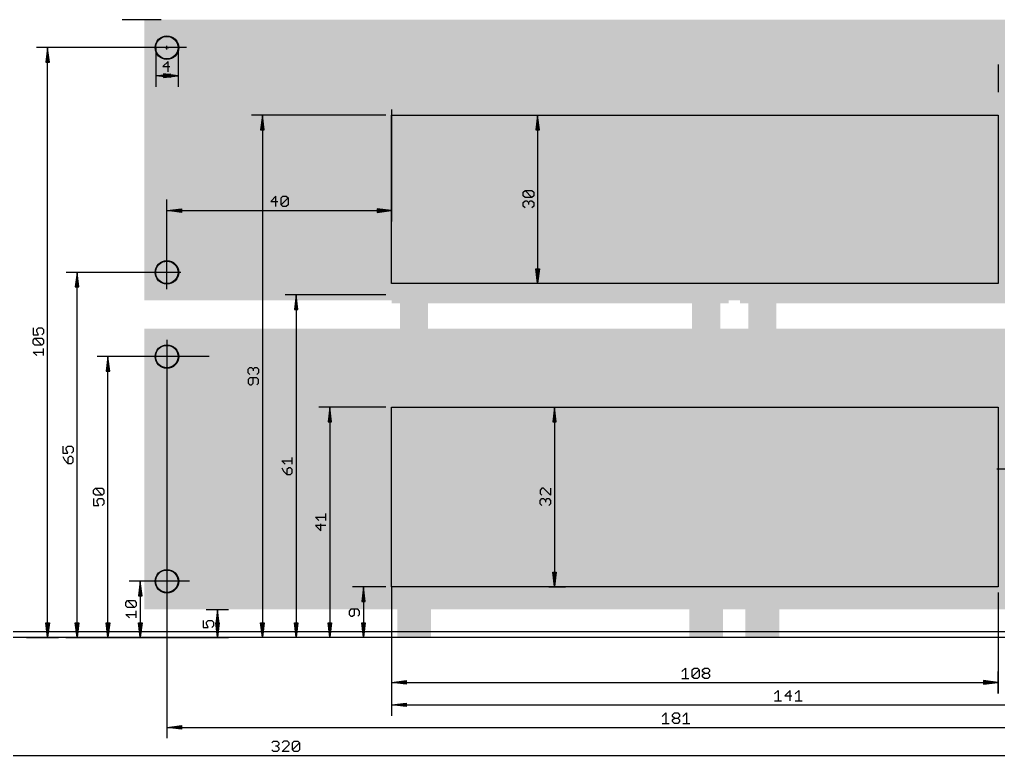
# Model space of a CAD drawing. Extents: x -370 to 390, y -331 to 219.
# Drawn here: x 112.8 to 287, y -21 to 110 of the extents above; entities that cross this region are included whole.
import ezdxf

# ---------------------------------------------------------------- set-up
doc = ezdxf.new("R2010")
doc.units = 0
for name, color, linetype in [('109', 82, 'CONTINUOUS'), ('110', 2, 'CONTINUOUS'), ('111', 253, 'CONTINUOUS'), ('20', 4, 'CONTINUOUS'), ('29', 2, 'CONTINUOUS'), ('30', 253, 'CONTINUOUS'), ('47', 2, 'CONTINUOUS')]:
    doc.layers.add(name, color=color, linetype=linetype)

# ---------------------------------------------------------------- blocks, each defined once
blk = doc.blocks.new('RECT')
blk.add_solid([(-0.5, -0.5), (0.5, -0.5), (-0.5, 0.5), (0.5, 0.5)])

msp = doc.modelspace()

# ---------------------------------------------------------------- linework, layer by layer
at = {"layer": '20'}
for p, q in [((179, 63), (179, 93)), ((179, 93), (287, 93)), ((287, 93), (287, 63)), ((287, 63), (179, 63)), ((179, 9), (179, 41)), ((179, 41), (287, 41)), ((287, 41), (287, 9)), ((287, 9), (179, 9)), ((317, 1), (3, 1)), ((317, 0), (3, 0))]:
    msp.add_line(p, q, dxfattribs=at)
for centre in [(139, 105), (139, 65), (139, 50), (139, 10)]:
    msp.add_circle(centre, 2, dxfattribs=at)
at = {"layer": '29'}
for centre in [(139, 105), (139, 65), (139, 50), (139, 10)]:
    msp.add_circle(centre, 2.1016, dxfattribs=at)
at = {"layer": '30'}
for centre in [(139, 105), (139, 65), (139, 50), (139, 10)]:
    msp.add_circle(centre, 2.1016, dxfattribs=at)
at = {"layer": '47'}
for p, q in [((131, 110), (137.95, 110)), ((142.5, 105), (115.8, 105)), ((117.75, 104.935), (117.4308, 102.4)), ((117.75, 104.935), (117.49, 102.4)), ((117.75, 104.935), (117.62, 102.4)), ((117.75, 0.065), (117.75, 104.935)), ((118.0692, 102.4), (117.75, 104.935)), ((117.88, 102.4), (117.75, 104.935)), ((118.01, 102.4), (117.75, 104.935)), ((137, 105), (137, 98.05)), ((138.6808, 105), (139.3192, 105)), ((139, 104.6808), (139, 105.3192)), ((141, 105), (141, 98.05)), ((117.4308, 102.4), (118.0692, 102.4)), ((139.2064, 102.5554), (138.2818, 101.6308)), ((138.2818, 101.6308), (139.5146, 101.6308)), ((139.2064, 100.7062), (139.2064, 102.5554)), ((287, 102), (287, 97.05)), ((137.065, 100), (139.6, 100.3192)), ((137.065, 100), (139.6, 100.26)), ((137.065, 100), (139.6, 100.13)), ((140.935, 100), (137.065, 100)), ((139.6, 99.6808), (137.065, 100)), ((139.6, 99.87), (137.065, 100)), ((139.6, 99.74), (137.065, 100)), ((140.935, 100), (138.4, 100.3192)), ((138.4, 100.3192), (138.4, 99.6808)), ((140.935, 100), (138.4, 100.26)), ((140.935, 100), (138.4, 100.13)), ((138.4, 99.6808), (140.935, 100)), ((138.4, 99.87), (140.935, 100)), ((138.4, 99.74), (140.935, 100)), ((139.6, 100.3192), (139.6, 99.6808)), ((178, 93), (154.05, 93)), ((156, 92.935), (155.6808, 90.4)), ((156, 92.935), (155.74, 90.4)), ((156, 92.935), (155.87, 90.4)), ((156, 92.935), (156, 0.065)), ((156.3192, 90.4), (156, 92.935)), ((156.13, 90.4), (156, 92.935)), ((156.26, 90.4), (156, 92.935)), ((179, 94), (179, 74.05)), ((199, 93), (206.95, 93)), ((205, 92.935), (204.6808, 90.4)), ((205, 92.935), (204.74, 90.4)), ((205, 92.935), (204.87, 90.4)), ((205, 92.935), (205, 63.065)), ((205.3192, 90.4), (205, 92.935)), ((205.13, 90.4), (205, 92.935)), ((205.26, 90.4), (205, 92.935)), ((155.6808, 90.4), (156.3192, 90.4)), ((204.6808, 90.4), (205.3192, 90.4)), ((158.4075, 78.5554), (157.4829, 77.6308)), ((158.4075, 76.7062), (158.4075, 78.5554)), ((159.3245, 78.2472), (159.6327, 78.5554)), ((159.6327, 78.5554), (160.2491, 78.5554)), ((160.2491, 78.5554), (160.5573, 78.2472)), ((202.4446, 79.2491), (202.7528, 79.5573)), ((202.4446, 78.6327), (202.4446, 79.2491)), ((202.7528, 78.3245), (202.4446, 78.6327)), ((202.7528, 79.5573), (203.9856, 79.5573)), ((203.9856, 78.3245), (202.7528, 79.5573)), ((203.9856, 79.5573), (204.2938, 79.2491)), ((204.2938, 78.6327), (203.9856, 78.3245)), ((204.2938, 79.2491), (204.2938, 78.6327)), ((139, 62), (139, 77.95)), ((157.4829, 77.6308), (158.7157, 77.6308)), ((159.3245, 77.0144), (159.3245, 78.2472)), ((159.3245, 77.0144), (160.5573, 78.2472)), ((159.6327, 76.7062), (159.3245, 77.0144)), ((160.2491, 76.7062), (159.6327, 76.7062)), ((160.5573, 77.0144), (160.2491, 76.7062)), ((160.5573, 78.2472), (160.5573, 77.0144)), ((202.4446, 77.4075), (202.7528, 77.7157)), ((202.4446, 76.7911), (202.4446, 77.4075)), ((202.7528, 76.4829), (202.4446, 76.7911)), ((203.9856, 78.3245), (202.7528, 78.3245)), ((202.7528, 77.7157), (203.061, 77.7157)), ((203.061, 77.7157), (203.3692, 77.4075)), ((203.3692, 77.4075), (203.6774, 77.7157)), ((203.3692, 77.4075), (203.3692, 77.0993)), ((203.6774, 77.7157), (203.9856, 77.7157)), ((203.9856, 77.7157), (204.2938, 77.4075)), ((204.2938, 76.7911), (203.9856, 76.4829)), ((204.2938, 77.4075), (204.2938, 76.7911)), ((139.065, 76), (141.6, 76.3192)), ((139.065, 76), (141.6, 76.26)), ((139.065, 76), (141.6, 76.13)), ((139.065, 76), (178.935, 76)), ((141.6, 75.6808), (139.065, 76)), ((141.6, 75.87), (139.065, 76)), ((141.6, 75.74), (139.065, 76)), ((141.6, 76.3192), (141.6, 75.6808)), ((178.935, 76), (176.4, 76.3192)), ((176.4, 76.3192), (176.4, 75.6808)), ((178.935, 76), (176.4, 76.26)), ((178.935, 76), (176.4, 76.13)), ((176.4, 75.6808), (178.935, 76)), ((176.4, 75.87), (178.935, 76)), ((176.4, 75.74), (178.935, 76)), ((141.5, 65), (121.05, 65)), ((123, 64.935), (122.6808, 62.4)), ((123, 64.935), (122.74, 62.4)), ((123, 64.935), (122.87, 62.4)), ((123, 0.065), (123, 64.935)), ((123.3192, 62.4), (123, 64.935)), ((123.13, 62.4), (123, 64.935)), ((123.26, 62.4), (123, 64.935)), ((205, 63.065), (204.6808, 65.6)), ((204.6808, 65.6), (205.3192, 65.6)), ((205, 63.065), (204.74, 65.6)), ((205, 63.065), (204.87, 65.6)), ((205.3192, 65.6), (205, 63.065)), ((205.13, 65.6), (205, 63.065)), ((205.26, 65.6), (205, 63.065)), ((205, 63), (205, 63)), ((122.6808, 62.4), (123.3192, 62.4)), ((178, 61), (160.05, 61)), ((162, 60.935), (161.6808, 58.4)), ((162, 60.935), (161.74, 58.4)), ((162, 60.935), (161.87, 58.4)), ((162, 60.935), (162, 0.065)), ((162.3192, 58.4), (162, 60.935)), ((162.13, 58.4), (162, 60.935)), ((162.26, 58.4), (162, 60.935)), ((161.6808, 58.4), (162.3192, 58.4)), ((115.1946, 55.1045), (115.1946, 53.8717)), ((115.811, 54.7963), (116.1192, 55.1045)), ((115.811, 54.4881), (115.811, 54.7963)), ((116.1192, 53.8717), (115.811, 54.4881)), ((116.1192, 55.1045), (116.7356, 55.1045)), ((116.7356, 55.1045), (117.0438, 54.7963)), ((117.0438, 54.1799), (116.7356, 53.8717)), ((117.0438, 54.7963), (117.0438, 54.1799)), ((115.1946, 53.8717), (116.1192, 53.8717)), ((115.1946, 52.9547), (115.5028, 53.2629)), ((115.1946, 52.3383), (115.1946, 52.9547)), ((115.5028, 52.0301), (115.1946, 52.3383)), ((115.5028, 53.2629), (116.7356, 53.2629)), ((116.7356, 52.0301), (115.5028, 53.2629)), ((116.7356, 53.2629), (117.0438, 52.9547)), ((117.0438, 52.3383), (116.7356, 52.0301)), ((117.0438, 52.9547), (117.0438, 52.3383)), ((139, 53), (139, -17.95)), ((115.811, 50.1885), (115.1946, 50.8049)), ((115.1946, 50.8049), (117.0438, 50.8049)), ((116.7356, 52.0301), (115.5028, 52.0301)), ((117.0438, 50.1885), (117.0438, 51.4213)), ((146.5, 50), (126.55, 50)), ((128.5, 49.935), (128.1808, 47.4)), ((128.5, 49.935), (128.24, 47.4)), ((128.5, 49.935), (128.37, 47.4)), ((128.5, 0.065), (128.5, 49.935)), ((128.8192, 47.4), (128.5, 49.935)), ((128.63, 47.4), (128.5, 49.935)), ((128.76, 47.4), (128.5, 49.935)), ((128.1808, 47.4), (128.8192, 47.4)), ((153.4446, 47.7491), (153.7528, 48.0573)), ((153.4446, 47.1327), (153.4446, 47.7491)), ((153.7528, 46.8245), (153.4446, 47.1327)), ((153.7528, 48.0573), (154.061, 48.0573)), ((154.061, 48.0573), (154.3692, 47.7491)), ((154.3692, 47.7491), (154.6774, 48.0573)), ((154.3692, 47.7491), (154.3692, 47.4409)), ((154.6774, 48.0573), (154.9856, 48.0573)), ((154.9856, 48.0573), (155.2938, 47.7491)), ((155.2938, 47.1327), (154.9856, 46.8245)), ((155.2938, 47.7491), (155.2938, 47.1327)), ((153.7528, 46.2157), (153.4446, 45.9075)), ((153.4446, 45.9075), (153.4446, 45.2911)), ((154.9856, 46.2157), (153.7528, 46.2157)), ((154.3692, 45.2911), (154.3692, 46.2157)), ((155.2938, 45.9075), (154.9856, 46.2157)), ((155.2938, 45.2911), (155.2938, 45.9075)), ((153.4446, 45.2911), (153.7528, 44.9829)), ((153.7528, 44.9829), (154.061, 44.9829)), ((154.061, 44.9829), (154.3692, 45.2911)), ((154.9856, 44.9829), (155.2938, 45.2911)), ((178, 41), (166.05, 41)), ((168, 40.935), (167.6808, 38.4)), ((168, 40.935), (167.74, 38.4)), ((168, 40.935), (167.87, 38.4)), ((168, 40.935), (168, 0.065)), ((168.3192, 38.4), (168, 40.935)), ((168.13, 38.4), (168, 40.935)), ((168.26, 38.4), (168, 40.935)), ((202, 41), (209.95, 41)), ((208, 40.935), (207.6808, 38.4)), ((208, 40.935), (207.74, 38.4)), ((208, 40.935), (207.87, 38.4)), ((208, 40.935), (208, 9.065)), ((208.3192, 38.4), (208, 40.935)), ((208.13, 38.4), (208, 40.935)), ((208.26, 38.4), (208, 40.935)), ((167.6808, 38.4), (168.3192, 38.4)), ((207.6808, 38.4), (208.3192, 38.4)), ((120.4446, 34.0573), (120.4446, 32.8245)), ((121.061, 33.7491), (121.3692, 34.0573)), ((121.061, 33.4409), (121.061, 33.7491)), ((121.3692, 32.8245), (121.061, 33.4409)), ((121.3692, 34.0573), (121.9856, 34.0573)), ((121.9856, 34.0573), (122.2938, 33.7491)), ((122.2938, 33.1327), (121.9856, 32.8245)), ((122.2938, 33.7491), (122.2938, 33.1327)), ((120.4446, 32.8245), (121.3692, 32.8245)), ((120.4446, 32.2157), (120.7528, 31.5993)), ((120.7528, 31.5993), (121.3692, 30.9829)), ((121.6774, 32.2157), (121.3692, 31.9075)), ((121.3692, 31.9075), (121.3692, 30.9829)), ((121.9856, 32.2157), (121.6774, 32.2157)), ((122.2938, 31.9075), (121.9856, 32.2157)), ((122.2938, 31.2911), (122.2938, 31.9075)), ((160.061, 30.8245), (159.4446, 31.4409)), ((159.4446, 31.4409), (161.2938, 31.4409)), ((161.2938, 30.8245), (161.2938, 32.0573)), ((121.3692, 30.9829), (121.9856, 30.9829)), ((121.9856, 30.9829), (122.2938, 31.2911)), ((159.4446, 30.2157), (159.7528, 29.5993)), ((160.6774, 30.2157), (160.3692, 29.9075)), ((160.3692, 29.9075), (160.3692, 28.9829)), ((160.9856, 30.2157), (160.6774, 30.2157)), ((161.2938, 29.9075), (160.9856, 30.2157)), ((161.2938, 29.2911), (161.2938, 29.9075)), ((286.75, 30), (298.7, 30)), ((159.7528, 29.5993), (160.3692, 28.9829)), ((160.3692, 28.9829), (160.9856, 28.9829)), ((160.9856, 28.9829), (161.2938, 29.2911)), ((125.9446, 26.2491), (126.2528, 26.5573)), ((125.9446, 25.6327), (125.9446, 26.2491)), ((126.2528, 26.5573), (127.4856, 26.5573)), ((127.4856, 25.3245), (126.2528, 26.5573)), ((127.4856, 26.5573), (127.7938, 26.2491)), ((127.7938, 26.2491), (127.7938, 25.6327)), ((205.7528, 26.5573), (205.4446, 26.2491)), ((205.4446, 26.2491), (205.4446, 25.6327)), ((206.061, 26.5573), (205.7528, 26.5573)), ((207.2938, 25.3245), (206.061, 26.5573)), ((207.2938, 26.5573), (207.2938, 25.3245)), ((126.2528, 25.3245), (125.9446, 25.6327)), ((125.9446, 24.7157), (125.9446, 23.4829)), ((127.4856, 25.3245), (126.2528, 25.3245)), ((126.561, 24.4075), (126.8692, 24.7157)), ((126.561, 24.0993), (126.561, 24.4075)), ((126.8692, 24.7157), (127.4856, 24.7157)), ((127.7938, 25.6327), (127.4856, 25.3245)), ((127.4856, 24.7157), (127.7938, 24.4075)), ((127.7938, 24.4075), (127.7938, 23.7911)), ((205.4446, 25.6327), (205.7528, 25.3245)), ((205.4446, 24.4075), (205.7528, 24.7157)), ((205.4446, 23.7911), (205.4446, 24.4075)), ((205.7528, 24.7157), (206.061, 24.7157)), ((206.061, 24.7157), (206.3692, 24.4075)), ((206.3692, 24.4075), (206.6774, 24.7157)), ((206.3692, 24.4075), (206.3692, 24.0993)), ((206.6774, 24.7157), (206.9856, 24.7157)), ((206.9856, 24.7157), (207.2938, 24.4075)), ((207.2938, 24.4075), (207.2938, 23.7911)), ((125.9446, 23.4829), (126.8692, 23.4829)), ((126.8692, 23.4829), (126.561, 24.0993)), ((127.7938, 23.7911), (127.4856, 23.4829)), ((205.7528, 23.4829), (205.4446, 23.7911)), ((207.2938, 23.7911), (206.9856, 23.4829)), ((166.061, 20.8245), (165.4446, 21.4409)), ((165.4446, 21.4409), (167.2938, 21.4409)), ((167.2938, 20.8245), (167.2938, 22.0573)), ((167.2938, 19.9075), (165.4446, 19.9075)), ((165.4446, 19.9075), (166.3692, 18.9829)), ((166.3692, 18.9829), (166.3692, 20.2157)), ((208, 9.065), (207.6808, 11.6)), ((207.6808, 11.6), (208.3192, 11.6)), ((208, 9.065), (207.74, 11.6)), ((208, 9.065), (207.87, 11.6)), ((208.3192, 11.6), (208, 9.065)), ((208.13, 11.6), (208, 9.065)), ((208.26, 11.6), (208, 9.065)), ((143, 10), (132.3, 10)), ((134.25, 9.935), (133.9308, 7.4)), ((134.25, 9.935), (133.99, 7.4)), ((134.25, 9.935), (134.12, 7.4)), ((134.25, 9.935), (134.25, 0.065)), ((134.5692, 7.4), (134.25, 9.935)), ((134.38, 7.4), (134.25, 9.935)), ((134.51, 7.4), (134.25, 9.935)), ((178, 9), (172.05, 9)), ((174, 8.935), (173.6808, 6.4)), ((174, 8.935), (173.74, 6.4)), ((174, 8.935), (173.87, 6.4)), ((174, 8.935), (174, 0.065)), ((174.3192, 6.4), (174, 8.935)), ((174.13, 6.4), (174, 8.935)), ((174.26, 6.4), (174, 8.935)), ((179, 9), (179, -13.95)), ((207, 9), (209.95, 9)), ((133.9308, 7.4), (134.5692, 7.4)), ((287, 8), (287, -9.95)), ((131.6946, 6.2491), (132.0028, 6.5573)), ((131.6946, 5.6327), (131.6946, 6.2491)), ((132.0028, 5.3245), (131.6946, 5.6327)), ((132.0028, 6.5573), (133.2356, 6.5573)), ((133.2356, 5.3245), (132.0028, 6.5573)), ((133.2356, 5.3245), (132.0028, 5.3245)), ((133.2356, 6.5573), (133.5438, 6.2491)), ((133.5438, 5.6327), (133.2356, 5.3245)), ((133.5438, 6.2491), (133.5438, 5.6327)), ((173.6808, 6.4), (174.3192, 6.4)), ((132.311, 3.4829), (131.6946, 4.0993)), ((131.6946, 4.0993), (133.5438, 4.0993)), ((133.5438, 3.4829), (133.5438, 4.7157)), ((146, 5), (149.95, 5)), ((148, 4.935), (147.6808, 2.4)), ((148, 4.935), (147.74, 2.4)), ((148, 4.935), (147.87, 2.4)), ((148, 4.935), (148, 0.065)), ((148.3192, 2.4), (148, 4.935)), ((148.13, 2.4), (148, 4.935)), ((148.26, 2.4), (148, 4.935)), ((171.7528, 5.0146), (171.4446, 4.7064)), ((171.4446, 4.7064), (171.4446, 4.09)), ((171.4446, 4.09), (171.7528, 3.7818)), ((172.9856, 5.0146), (171.7528, 5.0146)), ((171.7528, 3.7818), (172.061, 3.7818)), ((172.061, 3.7818), (172.3692, 4.09)), ((172.3692, 4.09), (172.3692, 5.0146)), ((173.2938, 4.7064), (172.9856, 5.0146)), ((172.9856, 3.7818), (173.2938, 4.09)), ((173.2938, 4.09), (173.2938, 4.7064)), ((117.75, 0.065), (117.4308, 2.6)), ((117.4308, 2.6), (118.0692, 2.6)), ((117.75, 0.065), (117.49, 2.6)), ((117.75, 0.065), (117.62, 2.6)), ((118.0692, 2.6), (117.75, 0.065)), ((117.88, 2.6), (117.75, 0.065)), ((118.01, 2.6), (117.75, 0.065)), ((123, 0.065), (122.6808, 2.6)), ((122.6808, 2.6), (123.3192, 2.6)), ((123, 0.065), (122.74, 2.6)), ((123, 0.065), (122.87, 2.6)), ((123.3192, 2.6), (123, 0.065)), ((123.13, 2.6), (123, 0.065)), ((123.26, 2.6), (123, 0.065)), ((128.5, 0.065), (128.1808, 2.6)), ((128.1808, 2.6), (128.8192, 2.6)), ((128.5, 0.065), (128.24, 2.6)), ((128.5, 0.065), (128.37, 2.6)), ((128.8192, 2.6), (128.5, 0.065)), ((128.63, 2.6), (128.5, 0.065)), ((128.76, 2.6), (128.5, 0.065)), ((134.25, 0.065), (133.9308, 2.6)), ((133.9308, 2.6), (134.5692, 2.6)), ((134.25, 0.065), (133.99, 2.6)), ((134.25, 0.065), (134.12, 2.6)), ((134.5692, 2.6), (134.25, 0.065)), ((134.38, 2.6), (134.25, 0.065)), ((134.51, 2.6), (134.25, 0.065)), ((145.4446, 3.0146), (145.4446, 1.7818)), ((145.4446, 1.7818), (146.3692, 1.7818)), ((146.061, 2.7064), (146.3692, 3.0146)), ((146.061, 2.3982), (146.061, 2.7064)), ((146.3692, 1.7818), (146.061, 2.3982)), ((146.3692, 3.0146), (146.9856, 3.0146)), ((146.9856, 3.0146), (147.2938, 2.7064)), ((147.2938, 2.09), (146.9856, 1.7818)), ((147.2938, 2.7064), (147.2938, 2.09)), ((148, 0.065), (147.6808, 2.6)), ((147.6808, 2.6), (148.3192, 2.6)), ((147.6808, 2.4), (148.3192, 2.4)), ((148, 0.065), (147.74, 2.6)), ((148, 0.065), (147.87, 2.6)), ((148.3192, 2.6), (148, 0.065)), ((148.13, 2.6), (148, 0.065)), ((148.26, 2.6), (148, 0.065)), ((156, 0.065), (155.6808, 2.6)), ((155.6808, 2.6), (156.3192, 2.6)), ((156, 0.065), (155.74, 2.6)), ((156, 0.065), (155.87, 2.6)), ((156.3192, 2.6), (156, 0.065)), ((156.13, 2.6), (156, 0.065)), ((156.26, 2.6), (156, 0.065)), ((162, 0.065), (161.6808, 2.6)), ((161.6808, 2.6), (162.3192, 2.6)), ((162, 0.065), (161.74, 2.6)), ((162, 0.065), (161.87, 2.6)), ((162.3192, 2.6), (162, 0.065)), ((162.13, 2.6), (162, 0.065)), ((162.26, 2.6), (162, 0.065)), ((168, 0.065), (167.6808, 2.6)), ((167.6808, 2.6), (168.3192, 2.6)), ((168, 0.065), (167.74, 2.6)), ((168, 0.065), (167.87, 2.6)), ((168.3192, 2.6), (168, 0.065)), ((168.13, 2.6), (168, 0.065)), ((168.26, 2.6), (168, 0.065)), ((174, 0.065), (173.6808, 2.6)), ((173.6808, 2.6), (174.3192, 2.6)), ((174, 0.065), (173.74, 2.6)), ((174, 0.065), (173.87, 2.6)), ((174.3192, 2.6), (174, 0.065)), ((174.13, 2.6), (174, 0.065)), ((174.26, 2.6), (174, 0.065)), ((114, 0), (119.7, 0)), ((121, 0), (124.95, 0)), ((125, 0), (136.2, 0)), ((130, 0), (126.55, 0)), ((131, 0), (149.95, 0)), ((158, 0), (154.05, 0)), ((167, 0), (160.05, 0)), ((178, 0), (166.05, 0)), ((178, 0), (172.05, 0)), ((179, -6), (179, -9.95)), ((230.6885, -6.061), (231.3049, -5.4446)), ((231.3049, -5.4446), (231.3049, -7.2938)), ((232.5301, -5.7528), (232.8383, -5.4446)), ((232.5301, -6.9856), (232.5301, -5.7528)), ((232.5301, -6.9856), (233.7629, -5.7528)), ((232.8383, -5.4446), (233.4547, -5.4446)), ((233.4547, -5.4446), (233.7629, -5.7528)), ((233.7629, -5.7528), (233.7629, -6.9856)), ((234.3717, -5.7528), (234.6799, -5.4446)), ((234.3717, -6.061), (234.3717, -5.7528)), ((234.6799, -6.3692), (234.3717, -6.061)), ((234.3717, -6.6774), (234.6799, -6.3692)), ((234.3717, -6.9856), (234.3717, -6.6774)), ((234.6799, -5.4446), (235.2963, -5.4446)), ((234.6799, -6.3692), (235.2963, -6.3692)), ((235.2963, -5.4446), (235.6045, -5.7528)), ((235.6045, -6.061), (235.2963, -6.3692)), ((235.2963, -6.3692), (235.6045, -6.6774)), ((235.6045, -5.7528), (235.6045, -6.061)), ((235.6045, -6.6774), (235.6045, -6.9856)), ((287, -10), (287, -6.05)), ((179.065, -8), (181.6, -7.6808)), ((179.065, -8), (181.6, -7.74)), ((179.065, -8), (181.6, -7.87)), ((179.065, -8), (286.935, -8)), ((181.6, -8.3192), (179.065, -8)), ((181.6, -8.13), (179.065, -8)), ((181.6, -8.26), (179.065, -8)), ((181.6, -7.6808), (181.6, -8.3192)), ((230.6885, -7.2938), (231.9213, -7.2938)), ((232.8383, -7.2938), (232.5301, -6.9856)), ((233.4547, -7.2938), (232.8383, -7.2938)), ((233.7629, -6.9856), (233.4547, -7.2938)), ((234.6799, -7.2938), (234.3717, -6.9856)), ((235.2963, -7.2938), (234.6799, -7.2938)), ((235.6045, -6.9856), (235.2963, -7.2938)), ((286.935, -8), (284.4, -7.6808)), ((284.4, -7.6808), (284.4, -8.3192)), ((286.935, -8), (284.4, -7.74)), ((286.935, -8), (284.4, -7.87)), ((284.4, -8.3192), (286.935, -8)), ((284.4, -8.13), (286.935, -8)), ((284.4, -8.26), (286.935, -8)), ((247.1885, -10.061), (247.8049, -9.4446)), ((247.8049, -9.4446), (247.8049, -11.2938)), ((249.9547, -9.4446), (249.0301, -10.3692)), ((249.0301, -10.3692), (250.2629, -10.3692)), ((249.9547, -11.2938), (249.9547, -9.4446)), ((250.8717, -10.061), (251.4881, -9.4446)), ((251.4881, -9.4446), (251.4881, -11.2938)), ((179.065, -12), (181.6, -11.6808)), ((179.065, -12), (181.6, -11.74)), ((179.065, -12), (181.6, -11.87)), ((179.065, -12), (319.935, -12)), ((181.6, -12.3192), (179.065, -12)), ((181.6, -12.13), (179.065, -12)), ((181.6, -12.26), (179.065, -12)), ((181.6, -11.6808), (181.6, -12.3192)), ((247.1885, -11.2938), (248.4213, -11.2938)), ((250.8717, -11.2938), (252.1045, -11.2938)), ((227.1885, -14.061), (227.8049, -13.4446)), ((227.8049, -13.4446), (227.8049, -15.2938)), ((229.0301, -13.7528), (229.3383, -13.4446)), ((229.0301, -14.061), (229.0301, -13.7528)), ((229.3383, -13.4446), (229.9547, -13.4446)), ((229.9547, -13.4446), (230.2629, -13.7528)), ((230.2629, -13.7528), (230.2629, -14.061)), ((230.8717, -14.061), (231.4881, -13.4446)), ((231.4881, -13.4446), (231.4881, -15.2938)), ((139.065, -16), (141.6, -15.6808)), ((141.6, -15.6808), (141.6, -16.3192)), ((227.1885, -15.2938), (228.4213, -15.2938)), ((229.3383, -14.3692), (229.0301, -14.061)), ((229.0301, -14.6774), (229.3383, -14.3692)), ((229.0301, -14.9856), (229.0301, -14.6774)), ((229.3383, -15.2938), (229.0301, -14.9856)), ((229.3383, -14.3692), (229.9547, -14.3692)), ((229.9547, -15.2938), (229.3383, -15.2938)), ((230.2629, -14.061), (229.9547, -14.3692)), ((229.9547, -14.3692), (230.2629, -14.6774)), ((230.2629, -14.9856), (229.9547, -15.2938)), ((230.2629, -14.6774), (230.2629, -14.9856)), ((230.8717, -15.2938), (232.1045, -15.2938)), ((139.065, -16), (141.6, -15.74)), ((139.065, -16), (141.6, -15.87)), ((139.065, -16), (319.935, -16)), ((141.6, -16.3192), (139.065, -16)), ((141.6, -16.13), (139.065, -16)), ((141.6, -16.26), (139.065, -16)), ((157.6885, -18.7528), (157.9967, -18.4446)), ((157.9967, -18.4446), (158.6131, -18.4446)), ((158.6131, -18.4446), (158.9213, -18.7528)), ((158.9213, -19.061), (158.6131, -19.3692)), ((158.9213, -18.7528), (158.9213, -19.061)), ((159.8383, -18.4446), (159.5301, -18.7528)), ((159.5301, -20.2938), (160.7629, -19.061)), ((160.4547, -18.4446), (159.8383, -18.4446)), ((160.7629, -18.7528), (160.4547, -18.4446)), ((160.7629, -19.061), (160.7629, -18.7528)), ((161.3717, -18.7528), (161.6799, -18.4446)), ((161.3717, -19.9856), (161.3717, -18.7528)), ((161.3717, -19.9856), (162.6045, -18.7528)), ((161.6799, -18.4446), (162.2963, -18.4446)), ((162.2963, -18.4446), (162.6045, -18.7528)), ((162.6045, -18.7528), (162.6045, -19.9856)), ((157.9967, -20.2938), (157.6885, -19.9856)), ((158.6131, -20.2938), (157.9967, -20.2938)), ((158.6131, -19.3692), (158.3049, -19.3692)), ((158.6131, -19.3692), (158.9213, -19.6774)), ((158.9213, -19.9856), (158.6131, -20.2938)), ((158.9213, -19.6774), (158.9213, -19.9856)), ((160.7629, -20.2938), (159.5301, -20.2938)), ((161.6799, -20.2938), (161.3717, -19.9856)), ((162.2963, -20.2938), (161.6799, -20.2938)), ((162.6045, -19.9856), (162.2963, -20.2938)), ((0.065, -21), (319.935, -21))]:
    msp.add_line(p, q, dxfattribs=at)

# ---------------------------------------------------------------- block references
at = {"layer": '109', "xscale": 60, "yscale": 1.5}
for p in [(209, 60.25), (271, 60.25), (209, 8.75), (271, 8.75)]:
    msp.add_blockref('RECT', p, dxfattribs=at)
at = {"layer": '110'}
for p, xscale, yscale in [((183, 34.5), 5, 50), ((235, 34.5), 5, 50), ((245, 34.5), 5, 50), ((183, 4), 6, 8), ((235, 4), 6, 8), ((245, 4), 6, 8)]:
    msp.add_blockref('RECT', p, dxfattribs=dict(at, xscale=xscale, yscale=yscale))
at = {"layer": '111', "xscale": 160, "yscale": 50}
for p in [(215, 85), (215, 30)]:
    msp.add_blockref('RECT', p, dxfattribs=at)

doc.saveas('drawing.dxf')
